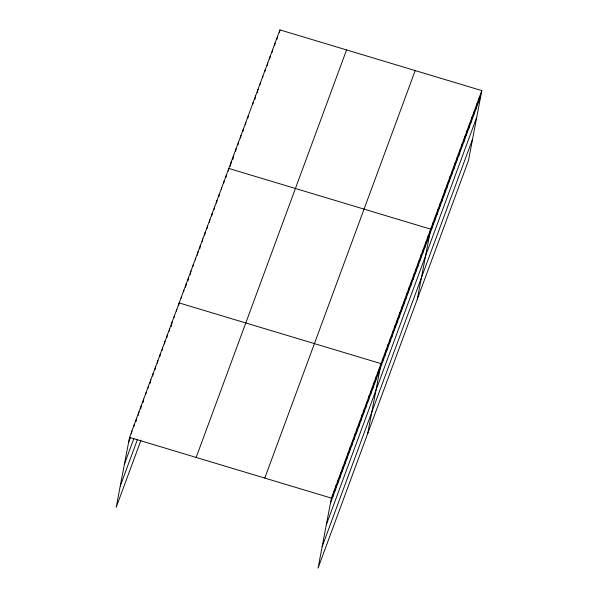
<?xml version="1.0" encoding="UTF-8"?>
<svg xmlns="http://www.w3.org/2000/svg" width="598" height="598" viewBox="0 0 598 598"><rect width="100%" height="100%" fill="white"/><g stroke="black" fill="none" stroke-linecap="round" stroke-linejoin="round"><path stroke-width="0.9" d="M481.816 90.612L331.404 498.119L318.054 568.1L468.466 160.593L481.816 90.612L279.946 29.9L129.534 437.407L116.184 507.388L141.001 440.15M131.388 433.67L131.896 431.001M133.922 426.374L134.266 424.595M135.948 421.747L136.628 418.196M138.31 415.348L138.99 411.79M140.672 408.942L141.352 405.384M143.042 402.536L143.714 398.986M145.74 394.359L146.084 392.58M148.102 387.953L148.446 386.173M150.128 383.325L150.808 379.775M152.662 376.037L153.17 373.369M155.024 369.631L155.532 366.963M157.394 363.225L157.902 360.564M159.756 356.827L160.264 354.158M162.118 350.421L162.626 347.752M164.48 344.014L164.988 341.353M166.842 337.616L167.35 334.947M169.212 331.21L169.72 328.541M171.23 326.583L172.082 322.143M174.108 317.516L174.444 315.737M176.47 311.11L176.806 309.33M178.66 305.593L179.168 302.932L381.038 363.644L367.688 433.625M181.194 298.305L181.538 296.526M183.564 291.899L183.9 290.12M185.582 287.272L186.262 283.721M187.951 280.873L188.624 277.315M190.314 274.467L190.994 270.909M193.012 266.282L193.356 264.51M195.382 259.883L195.718 258.104M197.4 255.256L198.08 251.698M199.769 248.85L200.442 245.292M202.296 241.562L202.812 238.894M204.666 235.156L205.174 232.487M207.028 228.75L207.536 226.081M209.39 222.351L209.898 219.683M211.752 215.945L212.26 213.277M214.121 209.539L214.63 206.871M216.483 203.133L216.992 200.472M218.846 196.735L219.354 194.066M221.38 189.439L221.716 187.66M223.742 183.04L224.078 181.261M225.939 177.524L226.448 174.855M228.301 171.118L228.81 168.449L430.672 229.161L417.322 299.149M230.394 166.296L231.247 161.856M232.831 159.703L233.676 155.256M235.605 151.324L236.113 148.655M238.041 144.731L238.55 142.062M240.478 138.131L240.987 135.462M242.908 131.53L243.423 128.869M245.344 124.937L245.853 122.269M247.781 118.337L248.29 115.668M252.819 104.254L253.163 102.475M254.92 99.432L255.593 95.874M257.357 92.832L258.03 89.281M260.13 84.46L260.466 82.681M262.559 77.86L262.903 76.081M264.996 71.267L265.34 69.488M267.261 65.556L267.769 62.887M269.698 58.955L270.206 56.294M272.135 52.362L272.643 49.694M274.572 45.762L275.08 43.093M277.009 39.162L277.517 36.5M279.438 32.569L279.946 29.9M332.75 497.05L333.766 491.713M335.112 490.644L336.128 485.307M337.474 484.238L338.49 478.908M339.836 477.839L340.853 472.502M342.198 471.433L343.222 466.096M344.568 465.027L345.584 459.698M346.93 458.629L347.946 453.291M349.292 452.223L350.308 446.885M351.654 445.816L352.671 440.487M354.023 439.41L355.04 434.081M356.386 433.012L357.402 427.675M358.748 426.606L359.764 421.276M361.11 420.2L362.126 414.87M363.472 413.801L364.488 408.464M365.841 407.395L366.858 402.065M368.204 400.989L369.22 395.659M370.566 394.59L371.582 389.253M372.928 388.184L373.944 382.855M375.29 381.778L376.306 376.448M377.659 375.38L378.676 370.042M382.384 362.567L383.4 357.238M384.746 356.169L385.762 350.832M387.108 349.763L388.132 344.433M389.477 343.357L390.494 338.027M391.84 336.958L392.856 331.621M394.202 330.552L395.218 325.222M396.564 324.146L397.58 318.816M398.926 317.747L399.95 312.41M401.295 311.341L402.312 306.004M403.657 304.935L404.674 299.605M406.02 298.537L407.036 293.199M408.382 292.13L409.398 286.793M410.744 285.724L411.768 280.395M413.113 279.326L414.13 273.989M415.475 272.92L416.492 267.583M417.838 266.514L418.854 261.184M420.2 260.115L421.216 254.778M422.569 253.709L423.586 248.372M424.931 247.303L425.948 241.973M427.293 240.904L428.31 235.567M432.092 227.898L433.109 222.568M434.529 221.305L435.546 215.968M436.959 214.704L437.983 209.367M439.395 208.104L440.412 202.774M441.832 201.511L442.849 196.174M444.269 194.911L445.286 189.581M446.706 188.31L447.723 182.981M449.135 181.717L450.159 176.38M451.572 175.117L452.589 169.787M454.009 168.516L455.026 163.187M456.446 161.923L457.463 156.586M458.883 155.323L459.899 149.993M461.312 148.73L462.329 143.393M463.749 142.13L464.766 136.793M466.186 135.529L467.202 130.2M468.623 128.936L469.639 123.599M471.06 122.336L472.076 117.006M473.489 115.735L474.506 110.406M475.926 109.142L476.942 103.805M478.363 102.542L479.379 97.212M128.518 442.737L130.588 437.138M124.451 464.07L133.9 438.461M120.258 486.054L137.391 439.627M196.151 457.44L346.563 49.933M264.787 478.086L415.199 70.579M330.38 503.449L480.799 95.942M326.314 524.782L476.726 117.283M322.12 546.766L472.532 139.259M129.534 437.407L331.404 498.119"/></g></svg>
